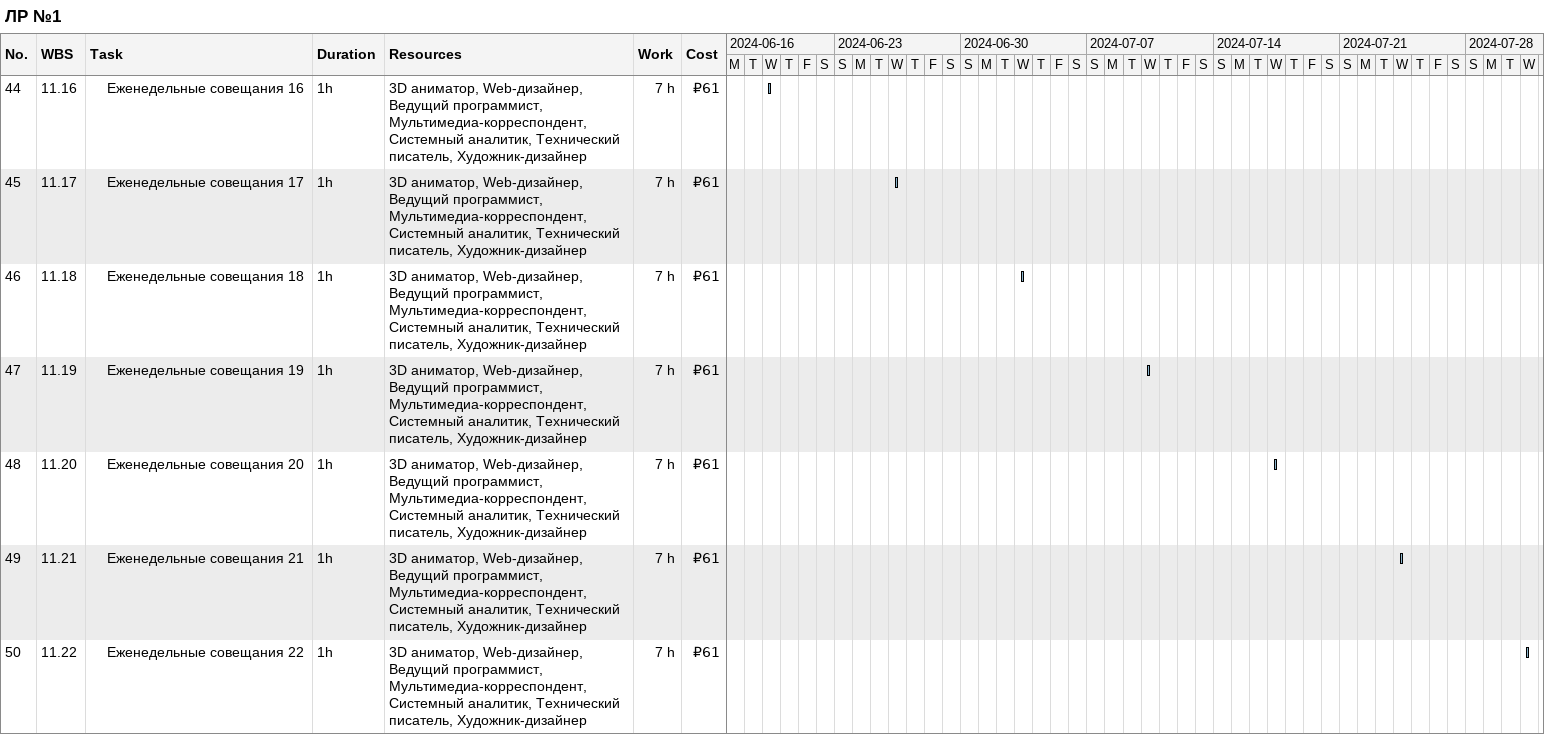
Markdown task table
ЛР №1

| ID | WBS | Task | Duration | Start | Finish | Resources | Work (h) | Cost (₽) |
|---|---|---|---|---|---|---|---|---|
| 44 | 11.16 | Еженедельные совещания 16 | 1h | 2024-06-19 | 2024-06-19 | 3D аниматор, Web-дизайнер, Ведущий программист, Мультимедиа-корреспондент, Системный аналитик, Технический писатель, Художник-дизайнер | 7 | 61 |
| 45 | 11.17 | Еженедельные совещания 17 | 1h | 2024-06-26 | 2024-06-26 | 3D аниматор, Web-дизайнер, Ведущий программист, Мультимедиа-корреспондент, Системный аналитик, Технический писатель, Художник-дизайнер | 7 | 61 |
| 46 | 11.18 | Еженедельные совещания 18 | 1h | 2024-07-03 | 2024-07-03 | 3D аниматор, Web-дизайнер, Ведущий программист, Мультимедиа-корреспондент, Системный аналитик, Технический писатель, Художник-дизайнер | 7 | 61 |
| 47 | 11.19 | Еженедельные совещания 19 | 1h | 2024-07-10 | 2024-07-10 | 3D аниматор, Web-дизайнер, Ведущий программист, Мультимедиа-корреспондент, Системный аналитик, Технический писатель, Художник-дизайнер | 7 | 61 |
| 48 | 11.20 | Еженедельные совещания 20 | 1h | 2024-07-17 | 2024-07-17 | 3D аниматор, Web-дизайнер, Ведущий программист, Мультимедиа-корреспондент, Системный аналитик, Технический писатель, Художник-дизайнер | 7 | 61 |
| 49 | 11.21 | Еженедельные совещания 21 | 1h | 2024-07-24 | 2024-07-24 | 3D аниматор, Web-дизайнер, Ведущий программист, Мультимедиа-корреспондент, Системный аналитик, Технический писатель, Художник-дизайнер | 7 | 61 |
| 50 | 11.22 | Еженедельные совещания 22 | 1h | 2024-07-31 | 2024-07-31 | 3D аниматор, Web-дизайнер, Ведущий программист, Мультимедиа-корреспондент, Системный аналитик, Технический писатель, Художник-дизайнер | 7 | 61 |
